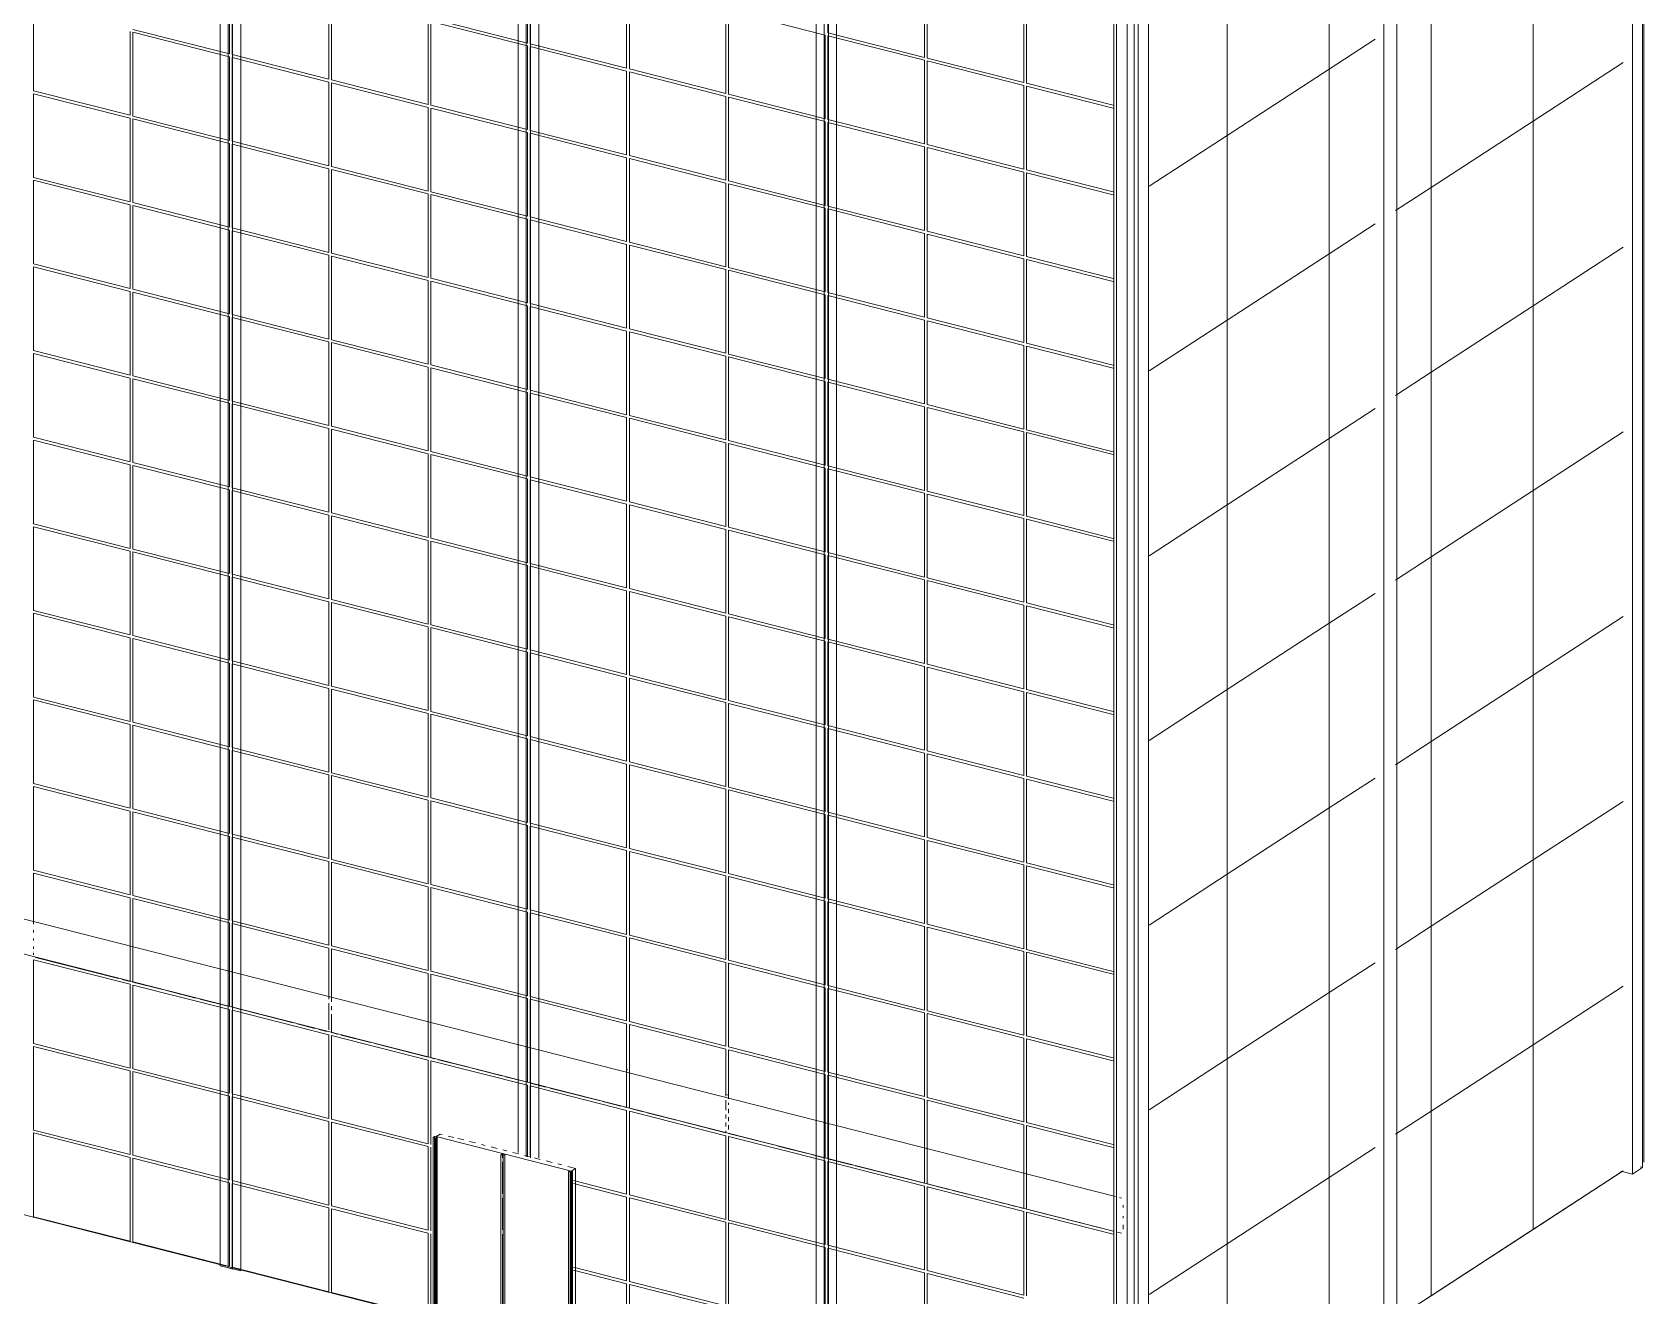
# Paper-space layout '02 Building 3D Model' of a CAD drawing. Header units: millimetres. Extents: x 5 to 415, y 7 to 290.
# Drawn here: x 89.1 to 169.2, y 70.6 to 133.4 of the extents above; entities that cross this region are included whole.
import ezdxf

# ---------------------------------------------------------------- set-up
doc = ezdxf.new("R2010")
doc.units = ezdxf.units.MM
doc.layers.add('MODEL_3D_VIEW', color=7, linetype='Continuous', lineweight=9)

# ---------------------------------------------------------------- blocks, each defined once
blk = doc.blocks.new('SHEET_02_BUILDING_3D')
at = {"layer": 'MODEL_3D_VIEW', "lineweight": 9}
for p, q in [((169.236, 77.233), (169.236, 197.837)), ((98.452, 192.689), (98.452, 72.085)), ((98.847, 192.581), (98.847, 71.977)), ((99.063, 71.922), (99.063, 192.526)), ((99.475, 71.825), (99.475, 192.429)), ((113.265, 188.924), (113.265, 77.711)), ((113.66, 188.816), (113.66, 77.504)), ((113.876, 77.449), (113.876, 188.761)), ((114.288, 77.451), (114.288, 188.664)), ((168.671, 76.645), (168.671, 186.892)), ((169.176, 76.974), (169.176, 187.221)), ((128.077, 185.16), (128.077, 64.555)), ((128.473, 185.051), (128.473, 64.447)), ((128.688, 64.392), (128.688, 184.997)), ((129.101, 64.295), (129.101, 184.899)), ((142.89, 181.395), (142.89, 60.79)), ((143.016, 181.258), (143.016, 60.653)), ((143.555, 60.516), (143.555, 181.121)), ((143.892, 60.735), (143.892, 181.34)), ((156.318, 68.605), (156.318, 178.852)), ((156.958, 69.021), (156.958, 179.268)), ((144.1, 60.652), (144.1, 170.899)), ((144.605, 60.981), (144.605, 171.228)), ((153.592, 131.604), (153.592, 140.791)), ((163.73, 129.016), (163.73, 138.203)), ((113.719, 132.896), (113.719, 137.058)), ((128.666, 137.566), (128.666, 133.404)), ((148.523, 128.305), (148.523, 137.492)), ((98.906, 132.353), (98.906, 136.515)), ((99.041, 136.481), (99.041, 132.319)), ((113.854, 137.024), (113.854, 132.861)), ((133.469, 132.183), (133.469, 136.345)), ((133.604, 136.311), (133.604, 132.149)), ((118.657, 131.641), (118.657, 135.803)), ((118.791, 135.769), (118.791, 131.606)), ((89.166, 134.684), (89.166, 130.521)), ((103.844, 131.098), (103.844, 135.26)), ((103.979, 135.226), (103.979, 131.064)), ((138.407, 130.928), (138.407, 135.091)), ((138.542, 135.056), (138.542, 130.894)), ((158.661, 125.716), (158.661, 134.903)), ((108.781, 129.843), (108.781, 134.005)), ((108.916, 134.116), (113.719, 132.896)), ((113.719, 132.751), (108.916, 133.971)), ((108.916, 133.971), (108.916, 129.809)), ((123.594, 130.386), (123.594, 134.548)), ((128.532, 133.293), (123.729, 134.514)), ((123.729, 134.514), (123.729, 130.352)), ((93.969, 129.301), (93.969, 133.463)), ((94.103, 133.574), (98.906, 132.353)), ((98.906, 132.208), (94.103, 133.429)), ((94.103, 133.429), (94.103, 129.266)), ((128.532, 129.131), (128.532, 133.293)), ((128.666, 133.404), (133.469, 132.183)), ((133.469, 132.038), (128.666, 133.259)), ((128.666, 133.259), (128.666, 129.097)), ((155.873, 133.089), (153.592, 131.604)), ((99.041, 132.319), (103.844, 131.098)), ((113.719, 128.588), (113.719, 132.751)), ((113.854, 132.861), (118.657, 131.641)), ((118.657, 131.496), (113.854, 132.716)), ((113.854, 132.716), (113.854, 128.554)), ((98.906, 128.046), (98.906, 132.208)), ((103.844, 130.953), (99.041, 132.174)), ((99.041, 132.174), (99.041, 128.012)), ((118.657, 127.333), (118.657, 131.496)), ((118.791, 131.606), (123.594, 130.386)), ((123.594, 130.241), (118.791, 131.461)), ((118.791, 131.461), (118.791, 127.299)), ((133.469, 127.876), (133.469, 132.038)), ((133.604, 132.149), (138.407, 130.928)), ((138.407, 130.783), (133.604, 132.004)), ((133.604, 132.004), (133.604, 127.842)), ((153.592, 131.604), (148.523, 128.305)), ((153.592, 122.417), (153.592, 131.604)), ((168.207, 131.93), (163.73, 129.016)), ((103.844, 126.791), (103.844, 130.953)), ((103.979, 131.064), (108.781, 129.843)), ((108.781, 129.698), (103.979, 130.919)), ((103.979, 130.919), (103.979, 126.757)), ((138.407, 126.621), (138.407, 130.783)), ((138.542, 130.894), (142.855, 129.798)), ((142.855, 129.653), (138.542, 130.749)), ((138.542, 130.749), (138.542, 126.587)), ((89.166, 130.521), (93.969, 129.301)), ((93.969, 129.156), (89.166, 130.376)), ((89.166, 130.376), (89.166, 126.214)), ((123.594, 126.078), (123.594, 130.241)), ((123.729, 130.352), (128.532, 129.131)), ((128.532, 128.986), (123.729, 130.206)), ((123.729, 130.206), (123.729, 126.044)), ((93.969, 124.993), (93.969, 129.156)), ((94.103, 129.266), (98.906, 128.046)), ((98.906, 127.901), (94.103, 129.121)), ((94.103, 129.121), (94.103, 124.959)), ((108.781, 125.536), (108.781, 129.698)), ((108.916, 129.809), (113.719, 128.588)), ((113.719, 128.443), (108.916, 129.664)), ((108.916, 129.664), (108.916, 125.502)), ((128.666, 129.097), (133.469, 127.876)), ((113.719, 124.281), (113.719, 128.443)), ((113.854, 128.554), (118.657, 127.333)), ((118.657, 127.188), (113.854, 128.409)), ((113.854, 128.409), (113.854, 124.247)), ((128.532, 124.824), (128.532, 128.986)), ((133.469, 127.731), (128.666, 128.952)), ((128.666, 128.952), (128.666, 124.789)), ((148.523, 128.305), (144.637, 125.775)), ((148.523, 119.117), (148.523, 128.305)), ((163.73, 129.016), (158.661, 125.716)), ((163.73, 119.828), (163.73, 129.016)), ((98.906, 123.738), (98.906, 127.901)), ((99.041, 128.012), (103.844, 126.791)), ((103.844, 126.646), (99.041, 127.867)), ((99.041, 127.867), (99.041, 123.704)), ((133.469, 123.569), (133.469, 127.731)), ((133.604, 127.842), (138.407, 126.621)), ((138.407, 126.476), (133.604, 127.697)), ((133.604, 127.697), (133.604, 123.534)), ((103.844, 122.484), (103.844, 126.646)), ((103.979, 126.757), (108.781, 125.536)), ((118.657, 123.026), (118.657, 127.188)), ((118.791, 127.299), (123.594, 126.078)), ((123.594, 125.933), (118.791, 127.154)), ((118.791, 127.154), (118.791, 122.992)), ((89.166, 126.214), (93.969, 124.993)), ((93.969, 124.848), (89.166, 126.069)), ((89.166, 126.069), (89.166, 121.907)), ((108.781, 125.391), (103.979, 126.612)), ((103.979, 126.612), (103.979, 122.449)), ((123.594, 121.771), (123.594, 125.933)), ((123.729, 126.044), (128.532, 124.824)), ((128.532, 124.678), (123.729, 125.899)), ((123.729, 125.899), (123.729, 121.737)), ((138.407, 122.314), (138.407, 126.476)), ((138.542, 126.587), (142.855, 125.491)), ((142.855, 125.346), (138.542, 126.442)), ((138.542, 126.442), (138.542, 122.279)), ((108.781, 121.229), (108.781, 125.391)), ((108.916, 125.502), (113.719, 124.281)), ((113.719, 124.136), (108.916, 125.357)), ((108.916, 125.357), (108.916, 121.194)), ((158.661, 125.716), (156.887, 124.561)), ((158.661, 116.529), (158.661, 125.716)), ((93.969, 120.686), (93.969, 124.848)), ((94.103, 124.959), (98.906, 123.738)), ((98.906, 123.593), (94.103, 124.814)), ((94.103, 124.814), (94.103, 120.652)), ((113.854, 124.247), (118.657, 123.026)), ((128.532, 120.516), (128.532, 124.678)), ((128.666, 124.789), (133.469, 123.569)), ((133.469, 123.424), (128.666, 124.644)), ((128.666, 124.644), (128.666, 120.482)), ((98.906, 119.431), (98.906, 123.593)), ((99.041, 123.704), (103.844, 122.484)), ((103.844, 122.339), (99.041, 123.559)), ((99.041, 123.559), (99.041, 119.397)), ((113.719, 119.974), (113.719, 124.136)), ((118.657, 122.881), (113.854, 124.102)), ((113.854, 124.102), (113.854, 119.939)), ((133.469, 119.261), (133.469, 123.424)), ((133.604, 123.534), (138.407, 122.314)), ((155.873, 123.901), (153.592, 122.417)), ((118.657, 118.719), (118.657, 122.881)), ((118.791, 122.992), (123.594, 121.771)), ((123.594, 121.626), (118.791, 122.847)), ((118.791, 122.847), (118.791, 118.685)), ((138.407, 122.169), (133.604, 123.389)), ((133.604, 123.389), (133.604, 119.227)), ((168.207, 122.743), (163.73, 119.828)), ((89.166, 121.907), (93.969, 120.686)), ((103.844, 118.176), (103.844, 122.339)), ((103.979, 122.449), (108.781, 121.229)), ((108.781, 121.084), (103.979, 122.304)), ((103.979, 122.304), (103.979, 118.142)), ((138.407, 118.006), (138.407, 122.169)), ((138.542, 122.279), (142.855, 121.183)), ((142.855, 121.038), (138.542, 122.134)), ((138.542, 122.134), (138.542, 117.972)), ((153.592, 122.417), (148.523, 119.117)), ((153.592, 113.229), (153.592, 122.417)), ((93.969, 120.541), (89.166, 121.762)), ((89.166, 121.762), (89.166, 117.6)), ((108.781, 116.921), (108.781, 121.084)), ((108.916, 121.194), (113.719, 119.974)), ((113.719, 119.829), (108.916, 121.049)), ((108.916, 121.049), (108.916, 116.887)), ((123.594, 117.464), (123.594, 121.626)), ((123.729, 121.737), (128.532, 120.516)), ((128.532, 120.371), (123.729, 121.592)), ((123.729, 121.592), (123.729, 117.43)), ((93.969, 116.379), (93.969, 120.541)), ((94.103, 120.652), (98.906, 119.431)), ((98.906, 119.286), (94.103, 120.507)), ((94.103, 120.507), (94.103, 116.345)), ((128.532, 116.209), (128.532, 120.371)), ((128.666, 120.482), (133.469, 119.261)), ((133.469, 119.116), (128.666, 120.337)), ((128.666, 120.337), (128.666, 116.175)), ((113.719, 115.666), (113.719, 119.829)), ((113.854, 119.939), (118.657, 118.719)), ((118.657, 118.574), (113.854, 119.794)), ((113.854, 119.794), (113.854, 115.632)), ((163.73, 119.828), (158.661, 116.529)), ((163.73, 110.641), (163.73, 119.828)), ((98.906, 115.124), (98.906, 119.286)), ((99.041, 119.397), (103.844, 118.176)), ((103.844, 118.031), (99.041, 119.252)), ((99.041, 119.252), (99.041, 115.09)), ((118.791, 118.685), (123.594, 117.464)), ((133.469, 114.954), (133.469, 119.116)), ((133.604, 119.227), (138.407, 118.006)), ((138.407, 117.861), (133.604, 119.082)), ((133.604, 119.082), (133.604, 114.92)), ((148.523, 119.117), (144.637, 116.588)), ((148.523, 109.93), (148.523, 119.117)), ((103.844, 113.869), (103.844, 118.031)), ((103.979, 118.142), (108.781, 116.921)), ((108.781, 116.776), (103.979, 117.997)), ((103.979, 117.997), (103.979, 113.835)), ((118.657, 114.411), (118.657, 118.574)), ((123.594, 117.319), (118.791, 118.54)), ((118.791, 118.54), (118.791, 114.377)), ((138.407, 113.699), (138.407, 117.861)), ((138.542, 117.972), (142.855, 116.876)), ((142.855, 116.731), (138.542, 117.827)), ((138.542, 117.827), (138.542, 113.665)), ((89.166, 117.6), (93.969, 116.379)), ((93.969, 116.234), (89.166, 117.454)), ((89.166, 117.454), (89.166, 113.292)), ((123.594, 113.157), (123.594, 117.319)), ((123.729, 117.43), (128.532, 116.209)), ((128.532, 116.064), (123.729, 117.285)), ((123.729, 117.285), (123.729, 113.122)), ((93.969, 112.072), (93.969, 116.234)), ((94.103, 116.345), (98.906, 115.124)), ((108.781, 112.614), (108.781, 116.776)), ((108.916, 116.887), (113.719, 115.666)), ((113.719, 115.521), (108.916, 116.742)), ((108.916, 116.742), (108.916, 112.58)), ((158.661, 116.529), (156.887, 115.374)), ((158.661, 107.342), (158.661, 116.529)), ((98.906, 114.979), (94.103, 116.2)), ((94.103, 116.2), (94.103, 112.037)), ((113.719, 111.359), (113.719, 115.521)), ((113.854, 115.632), (118.657, 114.411)), ((118.657, 114.266), (113.854, 115.487)), ((113.854, 115.487), (113.854, 111.325)), ((128.532, 111.902), (128.532, 116.064)), ((128.666, 116.175), (133.469, 114.954)), ((133.469, 114.809), (128.666, 116.03)), ((128.666, 116.03), (128.666, 111.867)), ((98.906, 110.817), (98.906, 114.979)), ((99.041, 115.09), (103.844, 113.869)), ((103.844, 113.724), (99.041, 114.945)), ((99.041, 114.945), (99.041, 110.782)), ((133.469, 110.647), (133.469, 114.809)), ((133.604, 114.92), (138.407, 113.699)), ((138.407, 113.554), (133.604, 114.775)), ((133.604, 114.775), (133.604, 110.612)), ((155.873, 114.714), (153.592, 113.229)), ((103.979, 113.835), (108.781, 112.614)), ((118.657, 110.104), (118.657, 114.266)), ((118.791, 114.377), (123.594, 113.157)), ((123.594, 113.012), (118.791, 114.232)), ((118.791, 114.232), (118.791, 110.07)), ((89.166, 113.292), (93.969, 112.072)), ((93.969, 111.926), (89.166, 113.147)), ((89.166, 113.147), (89.166, 108.985)), ((103.844, 109.562), (103.844, 113.724)), ((108.781, 112.469), (103.979, 113.69)), ((103.979, 113.69), (103.979, 109.527)), ((123.594, 108.849), (123.594, 113.012)), ((123.729, 113.122), (128.532, 111.902)), ((138.407, 109.392), (138.407, 113.554)), ((138.542, 113.665), (142.855, 112.569)), ((142.855, 112.424), (138.542, 113.52)), ((138.542, 113.52), (138.542, 109.358)), ((153.592, 113.229), (148.523, 109.93)), ((153.592, 104.042), (153.592, 113.229)), ((168.207, 113.556), (163.73, 110.641)), ((108.781, 108.307), (108.781, 112.469)), ((108.916, 112.58), (113.719, 111.359)), ((113.719, 111.214), (108.916, 112.435)), ((108.916, 112.435), (108.916, 108.273)), ((128.532, 111.757), (123.729, 112.977)), ((123.729, 112.977), (123.729, 108.815)), ((93.969, 107.764), (93.969, 111.926)), ((94.103, 112.037), (98.906, 110.817)), ((98.906, 110.672), (94.103, 111.892)), ((94.103, 111.892), (94.103, 107.73)), ((128.532, 107.594), (128.532, 111.757)), ((128.666, 111.867), (133.469, 110.647)), ((133.469, 110.502), (128.666, 111.722)), ((128.666, 111.722), (128.666, 107.56)), ((98.906, 106.509), (98.906, 110.672)), ((99.041, 110.782), (103.844, 109.562)), ((103.844, 109.417), (99.041, 110.637)), ((99.041, 110.637), (99.041, 106.475)), ((113.719, 107.052), (113.719, 111.214)), ((113.854, 111.325), (118.657, 110.104)), ((118.657, 109.959), (113.854, 111.18)), ((113.854, 111.18), (113.854, 107.018)), ((133.604, 110.612), (138.407, 109.392)), ((163.73, 110.641), (158.661, 107.342)), ((163.73, 101.454), (163.73, 110.641)), ((118.657, 105.797), (118.657, 109.959)), ((118.791, 110.07), (123.594, 108.849)), ((123.594, 108.704), (118.791, 109.925)), ((118.791, 109.925), (118.791, 105.763)), ((133.469, 106.339), (133.469, 110.502)), ((138.407, 109.247), (133.604, 110.467)), ((133.604, 110.467), (133.604, 106.305)), ((148.523, 109.93), (144.637, 107.4)), ((148.523, 100.743), (148.523, 109.93)), ((103.844, 105.254), (103.844, 109.417)), ((103.979, 109.527), (108.781, 108.307)), ((108.781, 108.162), (103.979, 109.382)), ((103.979, 109.382), (103.979, 105.22)), ((138.407, 105.084), (138.407, 109.247)), ((138.542, 109.358), (142.855, 108.261)), ((142.855, 108.116), (138.542, 109.213)), ((138.542, 109.213), (138.542, 105.05)), ((89.166, 108.985), (93.969, 107.764)), ((93.969, 107.619), (89.166, 108.84)), ((89.166, 108.84), (89.166, 104.678)), ((108.916, 108.273), (113.719, 107.052)), ((123.594, 104.542), (123.594, 108.704)), ((123.729, 108.815), (128.532, 107.594)), ((128.532, 107.449), (123.729, 108.67)), ((123.729, 108.67), (123.729, 104.508)), ((93.969, 103.457), (93.969, 107.619)), ((94.103, 107.73), (98.906, 106.509)), ((98.906, 106.364), (94.103, 107.585)), ((94.103, 107.585), (94.103, 103.423)), ((108.781, 103.999), (108.781, 108.162)), ((113.719, 106.907), (108.916, 108.127)), ((108.916, 108.127), (108.916, 103.965)), ((128.532, 103.287), (128.532, 107.449)), ((128.666, 107.56), (133.469, 106.339)), ((133.469, 106.194), (128.666, 107.415)), ((128.666, 107.415), (128.666, 103.253)), ((113.719, 102.745), (113.719, 106.907)), ((113.854, 107.018), (118.657, 105.797)), ((118.657, 105.652), (113.854, 106.873)), ((113.854, 106.873), (113.854, 102.71)), ((158.661, 107.342), (156.887, 106.187)), ((158.661, 98.154), (158.661, 107.342)), ((23.1, 105.988), (142.97, 75.522)), ((98.906, 102.202), (98.906, 106.364)), ((99.041, 106.475), (103.844, 105.254)), ((103.844, 105.109), (99.041, 106.33)), ((99.041, 106.33), (99.041, 102.168)), ((133.469, 102.032), (133.469, 106.194)), ((133.604, 106.305), (138.407, 105.084)), ((138.407, 104.939), (133.604, 106.16)), ((133.604, 106.16), (133.604, 101.998)), ((103.844, 100.947), (103.844, 105.109)), ((103.979, 105.22), (108.781, 103.999)), ((108.781, 103.854), (103.979, 105.075)), ((103.979, 105.075), (103.979, 100.913)), ((118.657, 101.49), (118.657, 105.652)), ((118.791, 105.763), (123.594, 104.542)), ((123.594, 104.397), (118.791, 105.618)), ((118.791, 105.618), (118.791, 101.455)), ((138.542, 105.05), (142.855, 103.954)), ((155.873, 105.527), (153.592, 104.042)), ((142.874, 73.806), (23.1, 104.247)), ((89.166, 104.678), (93.969, 103.457)), ((93.969, 103.312), (89.166, 104.533)), ((89.166, 104.533), (89.166, 100.37)), ((123.594, 100.235), (123.594, 104.397)), ((123.729, 104.508), (128.532, 103.287)), ((128.532, 103.142), (123.729, 104.363)), ((123.729, 104.363), (123.729, 100.2)), ((138.407, 100.777), (138.407, 104.939)), ((142.855, 103.809), (138.542, 104.905)), ((138.542, 104.905), (138.542, 100.743)), ((168.207, 104.368), (163.73, 101.454)), ((94.103, 103.423), (98.906, 102.202)), ((108.781, 99.692), (108.781, 103.854)), ((108.916, 103.965), (113.719, 102.745)), ((113.719, 102.599), (108.916, 103.82)), ((108.916, 103.82), (108.916, 99.658)), ((153.592, 104.042), (148.523, 100.743)), ((153.592, 94.855), (153.592, 104.042)), ((93.969, 99.15), (93.969, 103.312)), ((98.906, 102.057), (94.103, 103.278)), ((94.103, 103.278), (94.103, 99.115)), ((113.719, 98.437), (113.719, 102.599)), ((113.854, 102.71), (118.657, 101.49)), ((128.532, 98.98), (128.532, 103.142)), ((128.666, 103.253), (133.469, 102.032)), ((133.469, 101.887), (128.666, 103.108)), ((128.666, 103.108), (128.666, 98.946)), ((98.906, 97.895), (98.906, 102.057)), ((99.041, 102.168), (103.844, 100.947)), ((103.844, 100.802), (99.041, 102.023)), ((99.041, 102.023), (99.041, 97.86)), ((118.657, 101.345), (113.854, 102.565)), ((113.854, 102.565), (113.854, 98.403)), ((133.469, 97.725), (133.469, 101.887)), ((133.604, 101.998), (138.407, 100.777)), ((138.407, 100.632), (133.604, 101.853)), ((133.604, 101.853), (133.604, 97.691)), ((118.657, 97.182), (118.657, 101.345)), ((118.791, 101.455), (123.594, 100.235)), ((123.594, 100.09), (118.791, 101.31)), ((118.791, 101.31), (118.791, 97.148)), ((163.73, 101.454), (158.661, 98.154)), ((163.73, 92.267), (163.73, 101.454)), ((89.166, 100.37), (93.969, 99.15)), ((93.969, 99.005), (89.166, 100.225)), ((89.166, 100.225), (89.166, 96.063)), ((103.844, 96.64), (103.844, 100.802)), ((103.979, 100.913), (108.781, 99.692)), ((108.781, 99.547), (103.979, 100.768)), ((103.979, 100.768), (103.979, 96.606)), ((123.729, 100.2), (128.532, 98.98)), ((138.407, 96.47), (138.407, 100.632)), ((138.542, 100.743), (142.855, 99.647)), ((142.855, 99.502), (138.542, 100.598)), ((138.542, 100.598), (138.542, 96.436)), ((148.523, 100.743), (144.637, 98.213)), ((148.523, 91.556), (148.523, 100.743)), ((108.781, 95.385), (108.781, 99.547)), ((108.916, 99.658), (113.719, 98.437)), ((113.719, 98.292), (108.916, 99.513)), ((108.916, 99.513), (108.916, 95.351)), ((123.594, 95.927), (123.594, 100.09)), ((128.532, 98.835), (123.729, 100.055)), ((123.729, 100.055), (123.729, 95.893)), ((93.969, 94.842), (93.969, 99.005)), ((94.103, 99.115), (98.906, 97.895)), ((98.906, 97.75), (94.103, 98.97)), ((94.103, 98.97), (94.103, 94.808)), ((128.532, 94.672), (128.532, 98.835)), ((128.666, 98.946), (133.469, 97.725)), ((133.469, 97.58), (128.666, 98.8)), ((128.666, 98.8), (128.666, 94.638)), ((99.041, 97.86), (103.844, 96.64)), ((113.719, 94.13), (113.719, 98.292)), ((113.854, 98.403), (118.657, 97.182)), ((118.657, 97.037), (113.854, 98.258)), ((113.854, 98.258), (113.854, 94.096)), ((158.661, 98.154), (156.887, 97)), ((158.661, 88.967), (158.661, 98.154)), ((98.906, 93.587), (98.906, 97.75)), ((103.844, 96.495), (99.041, 97.715)), ((99.041, 97.715), (99.041, 93.553)), ((118.657, 92.875), (118.657, 97.037)), ((118.791, 97.148), (123.594, 95.927)), ((123.594, 95.782), (118.791, 97.003)), ((118.791, 97.003), (118.791, 92.841)), ((133.469, 93.418), (133.469, 97.58)), ((133.604, 97.691), (138.407, 96.47)), ((138.407, 96.325), (133.604, 97.546)), ((133.604, 97.546), (133.604, 93.383)), ((103.844, 92.332), (103.844, 96.495)), ((103.979, 96.606), (108.781, 95.385)), ((108.781, 95.24), (103.979, 96.46)), ((103.979, 96.46), (103.979, 92.298)), ((138.407, 92.163), (138.407, 96.325)), ((138.542, 96.436), (142.855, 95.34)), ((142.855, 95.194), (138.542, 96.291)), ((138.542, 96.291), (138.542, 92.128)), ((155.873, 96.34), (153.592, 94.855)), ((89.166, 96.063), (93.969, 94.842)), ((93.969, 94.697), (89.166, 95.918)), ((89.166, 95.918), (89.166, 91.756)), ((123.594, 91.62), (123.594, 95.782)), ((123.729, 95.893), (128.532, 94.672)), ((128.532, 94.527), (123.729, 95.748)), ((123.729, 95.748), (123.729, 91.586)), ((93.969, 90.535), (93.969, 94.697)), ((94.103, 94.808), (98.906, 93.587)), ((98.906, 93.442), (94.103, 94.663)), ((94.103, 94.663), (94.103, 90.501)), ((108.781, 91.078), (108.781, 95.24)), ((108.916, 95.351), (113.719, 94.13)), ((113.719, 93.985), (108.916, 95.206)), ((108.916, 95.206), (108.916, 91.043)), ((128.666, 94.638), (133.469, 93.418)), ((153.592, 94.855), (148.523, 91.556)), ((153.592, 85.668), (153.592, 94.855)), ((168.207, 95.181), (163.73, 92.267)), ((113.719, 89.823), (113.719, 93.985)), ((113.854, 94.096), (118.657, 92.875)), ((118.657, 92.73), (113.854, 93.951)), ((113.854, 93.951), (113.854, 89.788)), ((128.532, 90.365), (128.532, 94.527)), ((133.469, 93.272), (128.666, 94.493)), ((128.666, 94.493), (128.666, 90.331)), ((98.906, 89.28), (98.906, 93.442)), ((99.041, 93.553), (103.844, 92.332)), ((103.844, 92.187), (99.041, 93.408)), ((99.041, 93.408), (99.041, 89.246)), ((133.469, 89.11), (133.469, 93.272)), ((133.604, 93.383), (138.407, 92.163)), ((138.407, 92.018), (133.604, 93.238)), ((133.604, 93.238), (133.604, 89.076)), ((103.844, 88.025), (103.844, 92.187)), ((103.979, 92.298), (108.781, 91.078)), ((118.657, 88.568), (118.657, 92.73)), ((118.791, 92.841), (123.594, 91.62)), ((123.594, 91.475), (118.791, 92.696)), ((118.791, 92.696), (118.791, 88.533)), ((163.73, 92.267), (158.661, 88.967)), ((163.73, 83.079), (163.73, 92.267)), ((89.166, 91.756), (93.969, 90.535)), ((93.969, 90.39), (89.166, 91.611)), ((89.166, 91.611), (89.166, 89.073)), ((108.781, 90.932), (103.979, 92.153)), ((103.979, 92.153), (103.979, 87.991)), ((123.594, 87.313), (123.594, 91.475)), ((123.729, 91.586), (128.532, 90.365)), ((128.532, 90.22), (123.729, 91.441)), ((123.729, 91.441), (123.729, 87.279)), ((138.407, 87.855), (138.407, 92.018)), ((138.542, 92.128), (142.855, 91.032)), ((142.855, 90.887), (138.542, 91.983)), ((138.542, 91.983), (138.542, 87.821)), ((148.523, 91.556), (144.637, 89.026)), ((148.523, 82.368), (148.523, 91.556)), ((108.781, 86.77), (108.781, 90.932)), ((108.916, 91.043), (113.719, 89.823)), ((113.719, 89.678), (108.916, 90.898)), ((108.916, 90.898), (108.916, 86.736)), ((93.969, 86.228), (93.969, 90.39)), ((94.103, 90.501), (98.906, 89.28)), ((98.906, 89.135), (94.103, 90.356)), ((94.103, 90.356), (94.103, 86.193)), ((113.854, 89.788), (118.657, 88.568)), ((128.532, 86.058), (128.532, 90.22)), ((128.666, 90.331), (133.469, 89.11)), ((133.469, 88.965), (128.666, 90.186)), ((128.666, 90.186), (128.666, 86.024)), ((98.906, 84.973), (98.906, 89.135)), ((99.041, 89.246), (103.844, 88.025)), ((103.844, 87.88), (99.041, 89.101)), ((99.041, 89.101), (99.041, 84.939)), ((113.719, 85.515), (113.719, 89.678)), ((118.657, 88.423), (113.854, 89.643)), ((113.854, 89.643), (113.854, 85.481)), ((133.469, 84.803), (133.469, 88.965)), ((133.604, 89.076), (138.407, 87.855)), ((158.661, 88.967), (156.887, 87.812)), ((158.661, 79.78), (158.661, 88.967)), ((89.166, 88.768), (89.166, 88.667)), ((89.166, 88.362), (89.166, 88.261)), ((118.657, 84.26), (118.657, 88.423)), ((118.791, 88.533), (123.594, 87.313)), ((123.594, 87.168), (118.791, 88.388)), ((118.791, 88.388), (118.791, 84.226)), ((138.407, 87.71), (133.604, 88.931)), ((133.604, 88.931), (133.604, 84.769)), ((89.166, 87.956), (89.166, 87.854)), ((89.166, 87.651), (89.166, 87.55)), ((89.264, 87.423), (93.381, 86.377)), ((103.844, 85.342), (103.844, 87.88)), ((103.979, 87.991), (108.781, 86.77)), ((108.781, 86.625), (103.979, 87.846)), ((103.979, 87.846), (103.979, 85.206)), ((138.407, 83.548), (138.407, 87.71)), ((138.542, 87.821), (142.855, 86.725)), ((142.855, 86.58), (138.542, 87.676)), ((138.542, 87.676), (138.542, 83.514)), ((93.969, 86.083), (89.166, 87.303)), ((89.166, 87.303), (89.166, 83.141)), ((108.781, 82.463), (108.781, 86.625)), ((108.916, 86.736), (113.719, 85.515)), ((113.719, 85.37), (108.916, 86.591)), ((108.916, 86.591), (108.916, 82.429)), ((123.594, 83.005), (123.594, 87.168)), ((123.729, 87.279), (128.532, 86.058)), ((128.532, 85.913), (123.729, 87.133)), ((123.729, 87.133), (123.729, 82.971)), ((155.873, 87.152), (153.592, 85.668)), ((93.577, 86.327), (93.969, 86.228)), ((93.969, 81.92), (93.969, 86.083)), ((94.103, 86.193), (95.574, 85.82)), ((98.906, 84.828), (94.103, 86.048)), ((94.103, 86.048), (94.103, 81.886)), ((95.77, 85.77), (97.24, 85.396)), ((128.532, 81.751), (128.532, 85.913)), ((128.666, 86.024), (133.469, 84.803)), ((133.469, 84.658), (128.666, 85.879)), ((128.666, 85.879), (128.666, 81.716)), ((168.207, 85.994), (163.73, 83.079)), ((97.436, 85.346), (98.906, 84.973)), ((103.844, 83.819), (103.844, 85.139)), ((103.979, 85.003), (103.979, 84.8)), ((113.719, 81.208), (113.719, 85.37)), ((113.854, 85.481), (118.657, 84.26)), ((118.657, 84.115), (113.854, 85.336)), ((113.854, 85.336), (113.854, 81.174)), ((153.592, 85.668), (148.523, 82.368)), ((153.592, 76.48), (153.592, 85.668)), ((98.906, 80.665), (98.906, 84.828)), ((99.041, 84.939), (102.08, 84.166)), ((103.844, 83.573), (99.041, 84.793)), ((99.041, 84.793), (99.041, 80.631)), ((103.979, 84.597), (103.979, 83.684)), ((118.791, 84.226), (123.594, 83.005)), ((133.469, 80.496), (133.469, 84.658)), ((133.604, 84.769), (138.407, 83.548)), ((138.407, 83.403), (133.604, 84.624)), ((133.604, 84.624), (133.604, 80.461)), ((102.276, 84.116), (103.158, 83.892)), ((103.354, 83.842), (103.746, 83.743)), ((103.844, 79.411), (103.844, 83.573)), ((103.979, 83.684), (104.273, 83.609)), ((108.781, 82.318), (103.979, 83.539)), ((103.979, 83.539), (103.979, 79.376)), ((104.469, 83.559), (105.939, 83.185)), ((118.657, 79.953), (118.657, 84.115)), ((123.594, 82.86), (118.791, 84.081)), ((118.791, 84.081), (118.791, 79.919)), ((138.407, 79.241), (138.407, 83.403)), ((138.542, 83.514), (142.855, 82.418)), ((142.855, 82.273), (138.542, 83.369)), ((138.542, 83.369), (138.542, 79.206)), ((89.166, 83.141), (93.969, 81.92)), ((93.969, 81.775), (89.166, 82.996)), ((89.166, 82.996), (89.166, 78.834)), ((106.135, 83.136), (108.781, 82.463)), ((123.594, 80.525), (123.594, 82.86)), ((123.729, 82.971), (128.532, 81.751)), ((128.532, 81.605), (123.729, 82.826)), ((123.729, 82.826), (123.729, 80.39)), ((163.73, 83.079), (158.661, 79.78)), ((163.73, 73.892), (163.73, 83.079)), ((93.969, 77.613), (93.969, 81.775)), ((94.103, 81.886), (98.906, 80.665)), ((98.906, 80.52), (94.103, 81.741)), ((94.103, 81.741), (94.103, 77.579)), ((108.781, 78.156), (108.781, 82.318)), ((108.916, 82.429), (109.112, 82.379)), ((113.719, 81.063), (108.916, 82.284)), ((108.916, 82.284), (108.916, 78.121)), ((109.308, 82.329), (110.778, 81.955)), ((110.975, 81.906), (112.445, 81.532)), ((118.724, 81.837), (118.628, 81.861)), ((148.523, 82.368), (144.637, 79.839)), ((148.523, 73.181), (148.523, 82.368)), ((112.641, 81.482), (113.523, 81.258)), ((113.719, 77.51), (113.719, 81.063)), ((113.854, 81.174), (114.638, 80.974)), ((118.657, 79.808), (113.854, 81.029)), ((113.854, 81.029), (113.854, 77.577)), ((128.532, 77.443), (128.532, 81.605)), ((128.666, 81.716), (133.469, 80.496)), ((133.469, 80.351), (128.666, 81.571)), ((128.666, 81.571), (128.666, 77.409)), ((98.906, 76.358), (98.906, 80.52)), ((99.041, 80.631), (103.844, 79.411)), ((103.844, 79.265), (99.041, 80.486)), ((99.041, 80.486), (99.041, 76.324)), ((114.834, 80.925), (117.284, 80.302)), ((117.48, 80.252), (118.363, 80.028)), ((123.594, 79.815), (123.594, 80.322)), ((123.703, 80.571), (123.607, 80.596)), ((123.729, 80.187), (123.729, 80.085)), ((133.469, 76.188), (133.469, 80.351)), ((133.604, 80.461), (138.407, 79.241)), ((138.407, 79.096), (133.604, 80.316)), ((133.604, 80.316), (133.604, 76.154)), ((98.742, 72.058), (69.253, 79.553)), ((103.979, 79.376), (108.781, 78.156)), ((118.559, 79.978), (118.657, 79.953)), ((118.657, 75.646), (118.657, 79.808)), ((118.791, 79.919), (119.477, 79.744)), ((123.594, 78.553), (118.791, 79.774)), ((118.791, 79.774), (118.791, 75.612)), ((119.673, 79.695), (121.144, 79.321)), ((123.594, 79.409), (123.594, 79.612)), ((123.729, 79.882), (123.729, 79.679)), ((123.729, 79.476), (123.729, 79.273)), ((158.661, 79.78), (156.887, 78.625)), ((158.661, 70.593), (158.661, 79.78)), ((89.166, 78.834), (93.969, 77.613)), ((93.969, 77.468), (89.166, 78.689)), ((89.166, 78.689), (89.166, 74.526)), ((103.844, 75.103), (103.844, 79.265)), ((108.781, 78.011), (103.979, 79.231)), ((103.979, 79.231), (103.979, 75.069)), ((109.385, 78.637), (109.183, 78.506)), ((109.482, 78.612), (109.385, 78.637)), ((110.068, 78.464), (109.775, 78.538)), ((121.34, 79.271), (123.594, 78.698)), ((123.594, 79.003), (123.594, 79.206)), ((123.594, 78.698), (123.594, 78.8)), ((123.594, 74.391), (123.594, 78.553)), ((123.729, 79.07), (123.729, 78.867)), ((123.729, 78.664), (125.983, 78.091)), ((138.407, 74.933), (138.407, 79.096)), ((138.542, 79.206), (142.855, 78.11)), ((142.855, 77.965), (138.542, 79.061)), ((138.542, 79.061), (138.542, 74.899)), ((108.781, 73.848), (108.781, 78.011)), ((108.916, 77.976), (108.916, 73.814)), ((109.109, 78.513), (109.034, 78.464)), ((109.034, 78.464), (109.155, 78.433)), ((109.034, 69.18), (109.034, 78.464)), ((109.231, 78.482), (109.109, 78.513)), ((109.109, 69.229), (109.109, 78.513)), ((109.155, 78.433), (109.231, 78.482)), ((109.155, 69.149), (109.155, 78.433)), ((109.183, 78.506), (115.916, 76.795)), ((109.183, 78.506), (109.183, 69.222)), ((109.231, 78.482), (109.231, 69.198)), ((110.556, 78.34), (110.263, 78.414)), ((111.141, 78.191), (110.848, 78.265)), ((111.629, 78.067), (111.434, 78.116)), ((112.214, 77.918), (111.922, 77.992)), ((112.702, 77.794), (112.507, 77.844)), ((128.532, 77.298), (123.729, 78.519)), ((123.729, 78.519), (123.729, 74.357)), ((126.179, 78.041), (127.65, 77.667)), ((155.873, 77.965), (153.592, 76.48)), ((93.969, 73.306), (93.969, 77.468)), ((94.103, 77.579), (98.906, 76.358)), ((98.906, 76.213), (94.103, 77.434)), ((94.103, 77.434), (94.103, 73.272)), ((112.476, 77.657), (112.4, 77.608)), ((112.4, 77.608), (112.521, 77.577)), ((112.4, 68.324), (112.4, 77.608)), ((112.597, 77.627), (112.476, 77.657)), ((112.476, 77.458), (112.476, 77.657)), ((112.476, 75.661), (112.476, 77.258)), ((112.521, 77.577), (112.597, 77.627)), ((112.521, 68.293), (112.521, 77.577)), ((112.597, 77.627), (112.597, 68.343)), ((113.288, 77.645), (112.995, 77.72)), ((113.873, 77.496), (113.581, 77.571)), ((114.361, 77.372), (114.069, 77.447)), ((114.947, 77.224), (114.654, 77.298)), ((115.435, 77.1), (115.239, 77.149)), ((116.118, 76.926), (115.727, 77.025)), ((127.846, 77.618), (128.532, 77.443)), ((128.532, 73.136), (128.532, 77.298)), ((128.666, 77.409), (129.843, 77.11)), ((133.469, 76.043), (128.666, 77.264)), ((128.666, 77.264), (128.666, 73.102)), ((130.039, 77.06), (133.469, 76.188)), ((169.176, 76.974), (168.671, 76.645)), ((169.062, 77.003), (169.176, 76.974)), ((98.906, 72.051), (98.906, 76.213)), ((99.041, 76.324), (103.844, 75.103)), ((103.844, 74.958), (99.041, 76.179)), ((99.041, 76.179), (99.041, 72.017)), ((115.843, 76.802), (115.767, 76.752)), ((115.767, 76.752), (115.888, 76.722)), ((115.767, 67.468), (115.767, 76.752)), ((115.964, 76.771), (115.843, 76.802)), ((115.843, 67.518), (115.843, 76.802)), ((115.888, 76.722), (115.964, 76.771)), ((115.888, 67.438), (115.888, 76.722)), ((115.916, 76.795), (116.118, 76.926)), ((115.916, 67.511), (115.916, 76.795)), ((115.964, 76.771), (115.964, 67.487)), ((116.01, 76.318), (118.657, 75.646)), ((118.657, 75.501), (116.01, 76.173)), ((116.118, 67.642), (116.118, 76.926)), ((133.604, 76.154), (134.682, 75.88)), ((153.592, 76.48), (148.523, 73.181)), ((153.592, 67.293), (153.592, 76.48)), ((168.134, 76.759), (156.916, 69.457)), ((163.73, 73.892), (168.207, 76.807)), ((168.671, 76.645), (168.102, 76.79)), ((112.476, 73.864), (112.476, 75.461)), ((118.657, 71.338), (118.657, 75.501)), ((118.791, 75.612), (123.594, 74.391)), ((123.594, 74.246), (118.791, 75.466)), ((118.791, 75.466), (118.791, 71.304)), ((133.469, 71.881), (133.469, 76.043)), ((138.407, 74.788), (133.604, 76.009)), ((133.604, 76.009), (133.604, 71.847)), ((134.878, 75.83), (136.349, 75.457)), ((136.545, 75.407), (137.427, 75.183)), ((143.162, 75.474), (143.257, 75.449)), ((103.844, 70.796), (103.844, 74.958)), ((103.979, 75.069), (108.781, 73.848)), ((108.781, 73.703), (103.979, 74.924)), ((103.979, 74.924), (103.979, 70.762)), ((137.623, 75.133), (138.015, 75.033)), ((138.211, 74.983), (138.407, 74.933)), ((138.407, 70.626), (138.407, 74.788)), ((142.855, 73.658), (138.542, 74.754)), ((138.542, 74.754), (138.542, 70.592)), ((138.738, 74.849), (142.266, 73.952)), ((143.353, 74.99), (143.353, 75.098)), ((143.353, 74.446), (143.353, 74.555)), ((89.166, 74.526), (93.969, 73.306)), ((123.594, 70.084), (123.594, 74.246)), ((123.729, 74.357), (128.532, 73.136)), ((128.532, 72.991), (123.729, 74.212)), ((123.729, 74.212), (123.729, 70.049)), ((142.462, 73.903), (142.855, 73.803)), ((143.257, 73.708), (143.066, 73.757)), ((143.353, 73.902), (143.353, 74.119)), ((158.661, 70.593), (163.73, 73.892)), ((94.103, 73.272), (98.906, 72.051)), ((108.781, 69.541), (108.781, 73.703)), ((108.916, 73.669), (108.916, 69.507)), ((112.476, 69.172), (112.476, 73.664)), ((128.532, 68.829), (128.532, 72.991)), ((128.666, 73.102), (133.469, 71.881)), ((133.469, 71.736), (128.666, 72.957)), ((128.666, 72.957), (128.666, 68.794)), ((148.523, 73.181), (144.637, 70.651)), ((148.523, 63.994), (148.523, 73.181)), ((98.452, 72.085), (99.475, 71.825)), ((98.847, 71.977), (99.063, 71.922)), ((108.891, 69.479), (98.934, 72.009)), ((99.041, 72.017), (103.844, 70.796)), ((116.01, 72.011), (118.657, 71.338)), ((118.657, 71.193), (116.01, 71.866)), ((133.469, 67.574), (133.469, 71.736)), ((133.604, 71.847), (138.407, 70.626)), ((138.407, 70.481), (133.604, 71.702)), ((133.604, 71.702), (133.604, 67.539)), ((103.979, 70.762), (108.781, 69.541)), ((118.657, 67.031), (118.657, 71.193)), ((118.791, 71.304), (123.594, 70.084)), ((123.594, 69.938), (118.791, 71.159)), ((118.791, 71.159), (118.791, 66.997)), ((156.887, 69.438), (158.661, 70.593))]:
    blk.add_line(p, q, dxfattribs=at)

psp = doc.layouts.new('02 Building 3D Model')

# ---------------------------------------------------------------- block references
psp.add_blockref('SHEET_02_BUILDING_3D', (0, 0))

doc.saveas('drawing.dxf')
